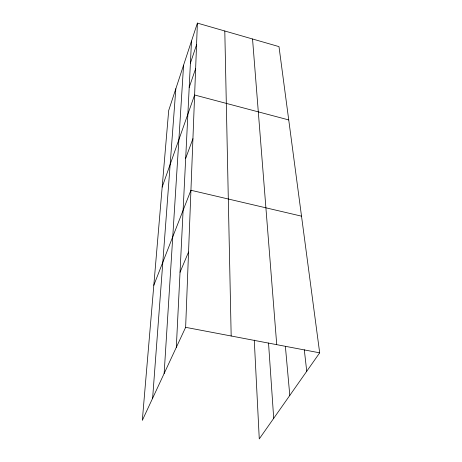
<?xml version="1.0" encoding="UTF-8"?>
<svg xmlns="http://www.w3.org/2000/svg" width="462" height="462" viewBox="0 0 462 462"><rect width="100%" height="100%" fill="white"/><g stroke="black" fill="none" stroke-linecap="round" stroke-linejoin="round"><path stroke-width="0.69" d="M197.395 23.1L168.694 110.464L142.319 420.374L185.637 327.333L197.395 23.1L278.99 46.616L319.681 352.835L259.269 438.9L254.273 340.119M176.311 347.366L191.499 41.043M164.137 373.51L183.576 65.159M152.622 398.25L175.831 88.733M190.402 63.138L196.552 44.791M189.201 87.387L195.634 68.642M162.174 187.075L194.618 94.993L288.733 119.929M185.684 158.333L192.925 138.692M153.811 285.291L190.933 190.257L301.524 216.164M180.036 272.245L188.548 252.021M185.637 327.333L319.681 352.835M304.296 349.78L306.739 371.269M285.401 346.61L289.795 395.414M252.541 38.993L276.732 344.664M268.526 342.989L273.706 418.335M224.798 31L231.173 335.995"/></g></svg>
